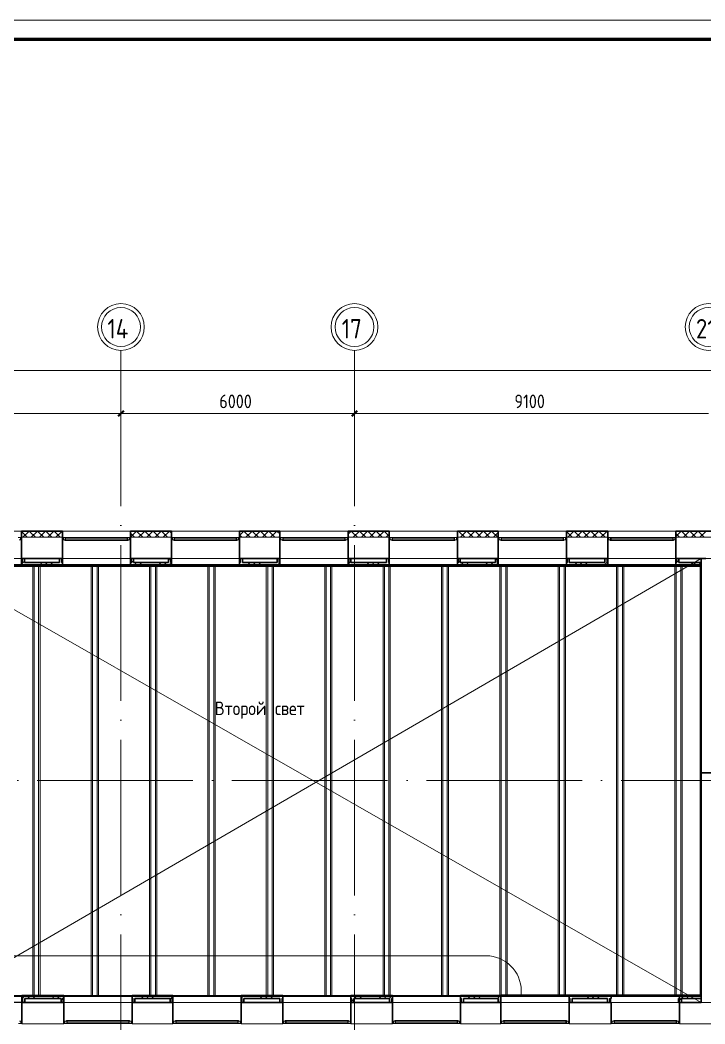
# Model space of a CAD drawing. Header units: millimetres. Extents: x -421858 to 614926, y -468665 to 141641.
# Drawn here: x 284353 to 301951, y 17287 to 43070 of the extents above; entities that cross this region are included whole.
import ezdxf

# ---------------------------------------------------------------- set-up
doc = ezdxf.new("R2010")
doc.units = ezdxf.units.MM
doc.linetypes.add('ADSK_Линия сетки', pattern=[25, 20, -2.5, 0, -2.5])
doc.linetypes.add('ADSK_Сверху', pattern=[450, 300, -150])
for name, color, linetype, lineweight in [('_ Окна', 7, 'Continuous', 9), ('Аннотация', 7, 'Continuous', 18), ('Линии', 252, 'Continuous', 9), ('Ограждение', 252, 'Continuous', 9), ('Окна', 252, 'Continuous', 9), ('Оси', 252, 'Continuous', 9), ('ОФ_рамка', 8, 'Continuous', 60), ('Перекрытие', 252, 'Continuous', 18), ('Размеры', 7, 'Continuous', 9), ('Стены внутренние', 7, 'Continuous', 18), ('Стены наружные', 7, 'Continuous', 18), ('Стены штриховка', 252, 'Continuous', 9)]:
    doc.layers.add(name, color=color, linetype=linetype, lineweight=lineweight)
doc.layers.add('Стены', color=252, linetype='Continuous')
doc.styles.add('GOST Common', font='', dxfattribs={"width": 0.9, "height": 500})
doc.styles.add('GOST Common_1', font='', dxfattribs={"height": 250})
doc.styles.get('GOST Common').set_extended_font_data('GOST type B')
doc.styles.get('GOST Common_1').set_extended_font_data('GOST type B')

# ---------------------------------------------------------------- blocks, each defined once
blk = doc.blocks.new('Перекрытия 1 - Перекрытия 1-1698725-3 этаж копия 1')
at = {"layer": 'Перекрытие', "ltscale": 100}
for p, q in [((4199, 26760), (4199, 25410)), ((4234, 26760), (4234, 25410)), ((4349, 26760), (4349, 25410)), ((4384, 26760), (4384, 25410)), ((5699, 26580), (5699, 15540)), ((5734, 26580), (5734, 15540)), ((5849, 26580), (5849, 15540)), ((5884, 26580), (5884, 15540)), ((7199, 26580), (7199, 15540)), ((7234, 26580), (7234, 15540)), ((7349, 26580), (7349, 15540)), ((7384, 26580), (7384, 15540)), ((8699, 26580), (8699, 15540)), ((8734, 26580), (8734, 15540)), ((8849, 26580), (8849, 15540)), ((8884, 26580), (8884, 15540)), ((10199, 26580), (10199, 15540)), ((10234, 26580), (10234, 15540)), ((10349, 26580), (10349, 15540)), ((10384, 26580), (10384, 15540)), ((11699, 26580), (11699, 15540)), ((11734, 26580), (11734, 15540)), ((11849, 26580), (11849, 15540)), ((11884, 26580), (11884, 15540)), ((13199, 26580), (13199, 15540)), ((13234, 26580), (13234, 15540)), ((13349, 26580), (13349, 15540)), ((13384, 26580), (13384, 15540)), ((14699, 26580), (14699, 15540)), ((14734, 26580), (14734, 15540)), ((14849, 26580), (14849, 15540)), ((14884, 26580), (14884, 15540)), ((16199, 26580), (16199, 15540)), ((16234, 26580), (16234, 15540)), ((16349, 26580), (16349, 15540)), ((16384, 26580), (16384, 15540)), ((17699, 26580), (17699, 15540)), ((17734, 26580), (17734, 15540)), ((17849, 26580), (17849, 15540)), ((17884, 26580), (17884, 15540)), ((19199, 26580), (19199, 15540)), ((19234, 26580), (19234, 15540)), ((19349, 26580), (19349, 15540)), ((19384, 26580), (19384, 15540)), ((20699, 26580), (20699, 15540)), ((20734, 26580), (20734, 15540)), ((20849, 26580), (20849, 15540)), ((20884, 26580), (20884, 15540)), ((22199, 26580), (22199, 15540)), ((22234, 26580), (22234, 15540)), ((22349, 26580), (22349, 15540)), ((22384, 26580), (22384, 15540)), ((23699, 26580), (23699, 15540)), ((23734, 15540), (23734, 26580)), ((23849, 26580), (23849, 15540)), ((23884, 26580), (23884, 15540)), ((25199, 26635), (25199, 15485)), ((25234, 26635), (25234, 15485)), ((25349, 26635), (25349, 15485)), ((25384, 26635), (25384, 15485)), ((26699, 26635), (26699, 23185)), ((26734, 26635), (26734, 23185)), ((26849, 26635), (26849, 23185)), ((26884, 26635), (26884, 23185)), ((4199, 25290), (4199, 24290)), ((4234, 25290), (4234, 24290)), ((4349, 25290), (4349, 24290)), ((4384, 25290), (4384, 24290)), ((4199, 24170), (4199, 22940)), ((4234, 24170), (4234, 22940)), ((4349, 24170), (4349, 22940)), ((4384, 24170), (4384, 22940)), ((4199, 22805), (4199, 17800)), ((4234, 22805), (4234, 17800)), ((4349, 22805), (4349, 17800)), ((4384, 22805), (4384, 17800)), ((26849, 22940), (26849, 21875)), ((26884, 22940), (26884, 21875)), ((27122, 22940), (27122, 21875)), ((26849, 21875), (26849, 21755)), ((26849, 21755), (26849, 21640)), ((26884, 21875), (26884, 21755)), ((26884, 21755), (26884, 21640)), ((27122, 21875), (27122, 21755)), ((27122, 21755), (27122, 21640)), ((26699, 21395), (26699, 15485)), ((26734, 21395), (26734, 15485)), ((26849, 21395), (26849, 15485)), ((26884, 21395), (26884, 15485)), ((4199, 17665), (4199, 16853)), ((4234, 17665), (4234, 16853)), ((4349, 17665), (4349, 16853)), ((4384, 17665), (4384, 16853)), ((4199, 16733), (4199, 16383)), ((4234, 16733), (4234, 16383)), ((4349, 16733), (4349, 16383)), ((4384, 16733), (4384, 16383)), ((4199, 16263), (4199, 15360)), ((4234, 16263), (4234, 15360)), ((4349, 16263), (4349, 15360)), ((4384, 16263), (4384, 15360))]:
    blk.add_line(p, q, dxfattribs=at)
blk = doc.blocks.new('3 этаж')
at = {"layer": '_ Окна', "color": 251, "lineweight": 18, "true_color": 0x636466}
for p, q in [((284366, 29777), (284306, 29777)), ((284328, 29719), (284366, 29719)), ((284366, 29719), (284366, 29777)), ((285525, 29777), (285466, 29777)), ((285466, 29777), (285466, 29719)), ((285466, 29719), (285504, 29719)), ((285512, 29719), (285512, 29760)), ((285512, 29760), (285524, 29760)), ((285530, 29760), (285525, 29777)), ((287106, 29777), (287102, 29760)), ((287166, 29777), (287106, 29777)), ((287108, 29760), (287120, 29760)), ((287120, 29760), (287120, 29719)), ((287128, 29719), (287166, 29719)), ((287166, 29719), (287166, 29777)), ((288325, 29777), (288266, 29777)), ((288266, 29777), (288266, 29719)), ((288266, 29719), (288304, 29719)), ((288312, 29719), (288312, 29760)), ((288312, 29760), (288324, 29760)), ((288330, 29760), (288325, 29777)), ((289906, 29777), (289902, 29760)), ((289966, 29777), (289906, 29777)), ((289908, 29760), (289920, 29760)), ((289920, 29760), (289920, 29719)), ((289928, 29719), (289966, 29719)), ((289966, 29719), (289966, 29777)), ((291115, 29777), (291056, 29777)), ((291056, 29777), (291056, 29719)), ((291056, 29719), (291094, 29719)), ((291102, 29719), (291102, 29760)), ((291102, 29760), (291114, 29760)), ((291120, 29760), (291115, 29777)), ((292696, 29777), (292692, 29760)), ((292756, 29777), (292696, 29777)), ((292698, 29760), (292710, 29760)), ((292710, 29760), (292710, 29719)), ((292718, 29719), (292756, 29719)), ((292756, 29719), (292756, 29777)), ((293925, 29777), (293866, 29777)), ((293866, 29777), (293866, 29719)), ((293866, 29719), (293904, 29719)), ((293912, 29719), (293912, 29760)), ((293912, 29760), (293924, 29760)), ((293930, 29760), (293925, 29777)), ((295506, 29777), (295502, 29760)), ((295566, 29777), (295506, 29777)), ((295508, 29760), (295520, 29760)), ((295520, 29760), (295520, 29719)), ((295528, 29719), (295566, 29719)), ((295566, 29719), (295566, 29777)), ((296725, 29777), (296666, 29777)), ((296666, 29777), (296666, 29719)), ((296666, 29719), (296704, 29719)), ((296712, 29719), (296712, 29760)), ((296712, 29760), (296724, 29760)), ((296730, 29760), (296725, 29777)), ((298306, 29777), (298302, 29760)), ((298366, 29777), (298306, 29777)), ((298308, 29760), (298320, 29760)), ((298320, 29760), (298320, 29719)), ((298328, 29719), (298366, 29719)), ((298366, 29719), (298366, 29777)), ((299540, 29777), (299481, 29777)), ((299481, 29777), (299481, 29719)), ((299481, 29719), (299519, 29719)), ((299527, 29719), (299527, 29760)), ((299527, 29760), (299539, 29760)), ((299545, 29760), (299540, 29777)), ((301121, 29777), (301117, 29760)), ((301181, 29777), (301121, 29777)), ((301123, 29760), (301135, 29760)), ((301135, 29760), (301135, 29719)), ((301143, 29719), (301181, 29719)), ((301181, 29719), (301181, 29777)), ((284316, 17297), (284376, 17297)), ((284376, 17355), (284338, 17355)), ((284376, 17297), (284376, 17355)), ((285544, 17355), (285506, 17355)), ((285506, 17355), (285506, 17297)), ((285506, 17297), (285565, 17297)), ((285552, 17314), (285552, 17355)), ((285564, 17314), (285552, 17314)), ((285565, 17297), (285570, 17314)), ((287142, 17314), (287146, 17297)), ((287146, 17297), (287206, 17297)), ((287160, 17314), (287148, 17314)), ((287160, 17355), (287160, 17314)), ((287206, 17355), (287168, 17355)), ((287206, 17297), (287206, 17355)), ((288344, 17355), (288306, 17355)), ((288306, 17355), (288306, 17297)), ((288306, 17297), (288365, 17297)), ((288352, 17314), (288352, 17355)), ((288364, 17314), (288352, 17314)), ((288365, 17297), (288370, 17314)), ((289942, 17314), (289946, 17297)), ((289946, 17297), (290006, 17297)), ((289960, 17314), (289948, 17314)), ((289960, 17355), (289960, 17314)), ((290006, 17355), (289968, 17355)), ((290006, 17297), (290006, 17355)), ((291169, 17355), (291131, 17355)), ((291131, 17355), (291131, 17297)), ((291131, 17297), (291190, 17297)), ((291177, 17314), (291177, 17355)), ((291189, 17314), (291177, 17314)), ((291190, 17297), (291195, 17314)), ((292767, 17314), (292771, 17297)), ((292771, 17297), (292831, 17297)), ((292785, 17314), (292773, 17314)), ((292785, 17355), (292785, 17314)), ((292831, 17355), (292793, 17355)), ((292831, 17297), (292831, 17355)), ((293984, 17355), (293946, 17355)), ((293946, 17355), (293946, 17297)), ((293946, 17297), (294005, 17297)), ((293992, 17314), (293992, 17355)), ((294004, 17314), (293992, 17314)), ((294005, 17297), (294010, 17314)), ((295582, 17314), (295586, 17297)), ((295586, 17297), (295646, 17297)), ((295600, 17314), (295588, 17314)), ((295600, 17355), (295600, 17314)), ((295646, 17355), (295608, 17355)), ((295646, 17297), (295646, 17355)), ((296774, 17355), (296736, 17355)), ((296736, 17355), (296736, 17297)), ((296736, 17297), (296795, 17297)), ((296782, 17314), (296782, 17355)), ((296794, 17314), (296782, 17314)), ((296795, 17297), (296800, 17314)), ((298372, 17314), (298376, 17297)), ((298376, 17297), (298436, 17297)), ((298390, 17314), (298378, 17314)), ((298390, 17355), (298390, 17314)), ((298436, 17355), (298398, 17355)), ((298436, 17297), (298436, 17355)), ((299609, 17355), (299571, 17355)), ((299571, 17355), (299571, 17297)), ((299571, 17297), (299630, 17297)), ((299617, 17314), (299617, 17355)), ((299629, 17314), (299617, 17314)), ((299630, 17297), (299635, 17314)), ((301207, 17314), (301211, 17297)), ((301211, 17297), (301271, 17297)), ((301225, 17314), (301213, 17314)), ((301225, 17355), (301225, 17314)), ((301271, 17355), (301233, 17355)), ((301271, 17297), (301271, 17355))]:
    blk.add_line(p, q, dxfattribs=at)
at = {"layer": '_ Окна', "color": 251, "true_color": 0x636466}
for p, q in [((284391, 29777), (284366, 29777)), ((284366, 29777), (284366, 29719)), ((284366, 29719), (284391, 29719)), ((285466, 29777), (285441, 29777)), ((285441, 29719), (285466, 29719)), ((285466, 29719), (285466, 29777)), ((287191, 29777), (287166, 29777)), ((287166, 29777), (287166, 29719)), ((287166, 29719), (287191, 29719)), ((288266, 29777), (288241, 29777)), ((288241, 29719), (288266, 29719)), ((288266, 29719), (288266, 29777)), ((289991, 29777), (289966, 29777)), ((289966, 29777), (289966, 29719)), ((289966, 29719), (289991, 29719)), ((291056, 29777), (291031, 29777)), ((291031, 29719), (291056, 29719)), ((291056, 29719), (291056, 29777)), ((292781, 29777), (292756, 29777)), ((292756, 29777), (292756, 29719)), ((292756, 29719), (292781, 29719)), ((293866, 29777), (293841, 29777)), ((293841, 29719), (293866, 29719)), ((293866, 29719), (293866, 29777)), ((295591, 29777), (295566, 29777)), ((295566, 29777), (295566, 29719)), ((295566, 29719), (295591, 29719)), ((296666, 29777), (296641, 29777)), ((296641, 29719), (296666, 29719)), ((296666, 29719), (296666, 29777)), ((298391, 29777), (298366, 29777)), ((298366, 29777), (298366, 29719)), ((298366, 29719), (298391, 29719)), ((299481, 29777), (299456, 29777)), ((299456, 29719), (299481, 29719)), ((299481, 29719), (299481, 29777)), ((301206, 29777), (301181, 29777)), ((301181, 29777), (301181, 29719)), ((301181, 29719), (301206, 29719)), ((284401, 17355), (284376, 17355)), ((284376, 17355), (284376, 17297)), ((284376, 17297), (284401, 17297)), ((285506, 17355), (285481, 17355)), ((285481, 17297), (285506, 17297)), ((285506, 17297), (285506, 17355)), ((287231, 17355), (287206, 17355)), ((287206, 17355), (287206, 17297)), ((287206, 17297), (287231, 17297)), ((288306, 17355), (288281, 17355)), ((288281, 17297), (288306, 17297)), ((288306, 17297), (288306, 17355)), ((290031, 17355), (290006, 17355)), ((290006, 17355), (290006, 17297)), ((290006, 17297), (290031, 17297)), ((291131, 17355), (291106, 17355)), ((291106, 17297), (291131, 17297)), ((291131, 17297), (291131, 17355)), ((292856, 17355), (292831, 17355)), ((292831, 17355), (292831, 17297)), ((292831, 17297), (292856, 17297)), ((293946, 17355), (293921, 17355)), ((293921, 17297), (293946, 17297)), ((293946, 17297), (293946, 17355)), ((295671, 17355), (295646, 17355)), ((295646, 17355), (295646, 17297)), ((295646, 17297), (295671, 17297)), ((296736, 17355), (296711, 17355)), ((296711, 17297), (296736, 17297)), ((296736, 17297), (296736, 17355)), ((298461, 17355), (298436, 17355)), ((298436, 17355), (298436, 17297)), ((298436, 17297), (298461, 17297)), ((299571, 17355), (299546, 17355)), ((299546, 17297), (299571, 17297)), ((299571, 17297), (299571, 17355)), ((301296, 17355), (301271, 17355)), ((301271, 17355), (301271, 17297)), ((301271, 17297), (301296, 17297))]:
    blk.add_line(p, q, dxfattribs=at)
at = {"layer": 'Линии', "color": 251, "linetype": 'ADSK_Сверху', "ltscale": 200, "true_color": 0x636466}
for p, q in [((282206, 17837), (301851, 29237)), ((282206, 29062), (301851, 17837))]:
    blk.add_line(p, q, dxfattribs=at)
at = {"layer": 'Ограждение', "color": 251, "true_color": 0x636466}
for p, q in [((301836, 29037), (282221, 29037)), ((284391, 29037), (282641, 29037)), ((284391, 29057), (284391, 29037)), ((285441, 29037), (285441, 29057)), ((287191, 29037), (285441, 29037)), ((287191, 29057), (287191, 29037)), ((288241, 29037), (288241, 29057)), ((289991, 29037), (288241, 29037)), ((289991, 29057), (289991, 29037)), ((291031, 29037), (291031, 29057)), ((292781, 29037), (291031, 29037)), ((292781, 29057), (292781, 29037)), ((293841, 29037), (293841, 29057)), ((295591, 29037), (293841, 29037)), ((295591, 29057), (295591, 29037)), ((296641, 29037), (296641, 29057)), ((298391, 29037), (296641, 29037)), ((298391, 29057), (298391, 29037)), ((299456, 29037), (299456, 29057)), ((301206, 29037), (299456, 29037)), ((301206, 29057), (301206, 29037)), ((301826, 29037), (301826, 28957)), ((301836, 28957), (301826, 28957)), ((301826, 27827), (301836, 27827)), ((301826, 27827), (301826, 19267)), ((301836, 19267), (301826, 19267)), ((296711, 18017), (296711, 18037)), ((296711, 18037), (301836, 18037)), ((296711, 18017), (296711, 18037)), ((296711, 18037), (298461, 18037)), ((298461, 18037), (298461, 18017)), ((299521, 18017), (299521, 18037)), ((299521, 18037), (301271, 18037)), ((301271, 18037), (301271, 18017))]:
    blk.add_line(p, q, dxfattribs=at)
at = {"layer": 'Окна', "color": 251, "true_color": 0x636466}
for p, q in [((285504, 29719), (287128, 29719)), ((285504, 29702), (285504, 29719)), ((287128, 29702), (285504, 29702)), ((285524, 29760), (287108, 29760)), ((285524, 29719), (285524, 29760)), ((287106, 29777), (285525, 29777)), ((287108, 29760), (287108, 29719)), ((287128, 29719), (287128, 29702)), ((288304, 29719), (289928, 29719)), ((288304, 29702), (288304, 29719)), ((289928, 29702), (288304, 29702)), ((288324, 29760), (289908, 29760)), ((288324, 29719), (288324, 29760)), ((289906, 29777), (288325, 29777)), ((289908, 29760), (289908, 29719)), ((289928, 29719), (289928, 29702)), ((291094, 29719), (292718, 29719)), ((291094, 29702), (291094, 29719)), ((292718, 29702), (291094, 29702)), ((291114, 29760), (292698, 29760)), ((291114, 29719), (291114, 29760)), ((292696, 29777), (291115, 29777)), ((292698, 29760), (292698, 29719)), ((292718, 29719), (292718, 29702)), ((293904, 29719), (295528, 29719)), ((293904, 29702), (293904, 29719)), ((295528, 29702), (293904, 29702)), ((293924, 29760), (295508, 29760)), ((293924, 29719), (293924, 29760)), ((295506, 29777), (293925, 29777)), ((295508, 29760), (295508, 29719)), ((295528, 29719), (295528, 29702)), ((296704, 29719), (298328, 29719)), ((296704, 29702), (296704, 29719)), ((298328, 29702), (296704, 29702)), ((296724, 29760), (298308, 29760)), ((296724, 29719), (296724, 29760)), ((298306, 29777), (296725, 29777)), ((298308, 29760), (298308, 29719)), ((298328, 29719), (298328, 29702)), ((299519, 29719), (301143, 29719)), ((299519, 29702), (299519, 29719)), ((301143, 29702), (299519, 29702)), ((299539, 29760), (301123, 29760)), ((299539, 29719), (299539, 29760)), ((301121, 29777), (299540, 29777)), ((301123, 29760), (301123, 29719)), ((301143, 29719), (301143, 29702)), ((285544, 17372), (287168, 17372)), ((285544, 17355), (285544, 17372)), ((287168, 17355), (285544, 17355)), ((285564, 17314), (285564, 17355)), ((287148, 17314), (285564, 17314)), ((285565, 17297), (287146, 17297)), ((287148, 17355), (287148, 17314)), ((287168, 17372), (287168, 17355)), ((288344, 17372), (289968, 17372)), ((288344, 17355), (288344, 17372)), ((289968, 17355), (288344, 17355)), ((288364, 17314), (288364, 17355)), ((289948, 17314), (288364, 17314)), ((288365, 17297), (289946, 17297)), ((289948, 17355), (289948, 17314)), ((289968, 17372), (289968, 17355)), ((291169, 17372), (292793, 17372)), ((291169, 17355), (291169, 17372)), ((292793, 17355), (291169, 17355)), ((291189, 17314), (291189, 17355)), ((292773, 17314), (291189, 17314)), ((291190, 17297), (292771, 17297)), ((292773, 17355), (292773, 17314)), ((292793, 17372), (292793, 17355)), ((293984, 17372), (295608, 17372)), ((293984, 17355), (293984, 17372)), ((295608, 17355), (293984, 17355)), ((294004, 17314), (294004, 17355)), ((295588, 17314), (294004, 17314)), ((294005, 17297), (295586, 17297)), ((295588, 17355), (295588, 17314)), ((295608, 17372), (295608, 17355)), ((296774, 17372), (298398, 17372)), ((296774, 17355), (296774, 17372)), ((298398, 17355), (296774, 17355)), ((296794, 17314), (296794, 17355)), ((298378, 17314), (296794, 17314)), ((296795, 17297), (298376, 17297)), ((298378, 17355), (298378, 17314)), ((298398, 17372), (298398, 17355)), ((299609, 17372), (301233, 17372)), ((299609, 17355), (299609, 17372)), ((301233, 17355), (299609, 17355)), ((299629, 17314), (299629, 17355)), ((301213, 17314), (299629, 17314)), ((299630, 17297), (301211, 17297)), ((301213, 17355), (301213, 17314)), ((301233, 17372), (301233, 17355))]:
    blk.add_line(p, q, dxfattribs=at)
at = {"layer": 'Оси', "color": 251, "linetype": 'ADSK_Линия сетки', "ltscale": 200, "true_color": 0x636466}
for p, q in [((286946, 34587), (286946, -30120)), ((292946, 34587), (292946, -31390)), ((308796, 29237), (237074, 29237)), ((308796, 23537), (237074, 23537)), ((308796, 17837), (237074, 17837))]:
    blk.add_line(p, q, dxfattribs=at)
at = {"layer": 'Оси', "color": 251, "lineweight": 20, "true_color": 0x636466}
for centre, radius, start, end in [((286946, 35187), 600, 0, 180), ((286946, 35187), 500, 0, 180), ((292946, 35187), 600, 0, 180), ((292946, 35187), 500, 0, 180), ((302046, 35187), 600, 0, 180), ((302046, 35187), 500, 0, 180), ((286946, 35187), 600, 180, 0), ((286946, 35187), 500, 180, 0), ((292946, 35187), 600, 180, 0), ((292946, 35187), 500, 180, 0), ((302046, 35187), 600, 180, 0), ((302046, 35187), 500, 180, 0)]:
    blk.add_arc(centre, radius, start, end, dxfattribs=at)
at = {"layer": 'Перекрытие', "color": 251, "true_color": 0x636466}
for p, q in [((296331, 19037), (282221, 19037)), ((297231, 18037), (297231, 18137))]:
    blk.add_line(p, q, dxfattribs=at)
blk.add_arc((296331, 18137), 900, 0, 90, dxfattribs=at)
at = {"layer": 'Размеры', "color": 251, "lineweight": 20, "true_color": 0x636466}
for p, q in [((250996, 34068), (304896, 34068)), ((286946, 32964), (286946, 33114)), ((286946, 32964), (286946, 33114)), ((292946, 32964), (292946, 33114)), ((292946, 32964), (292946, 33114)), ((280996, 32964), (286946, 32964)), ((286946, 32964), (286946, 32914)), ((286946, 32964), (292946, 32964)), ((286946, 32964), (286946, 32914)), ((292946, 32964), (292946, 32914)), ((292946, 32964), (302046, 32964)), ((292946, 32964), (292946, 32914))]:
    blk.add_line(p, q, dxfattribs=at)
at = {"layer": 'Размеры', "color": 251, "lineweight": 40, "true_color": 0x636466}
for p, q in [((286946, 32964), (287016, 33034)), ((286946, 32964), (287016, 33034)), ((292946, 32964), (293016, 33034)), ((292946, 32964), (293016, 33034)), ((286946, 32964), (286875, 32893)), ((286946, 32964), (286875, 32893)), ((292946, 32964), (292875, 32893)), ((292946, 32964), (292875, 32893))]:
    blk.add_line(p, q, dxfattribs=at)
at = {"layer": 'Стены', "color": 251, "true_color": 0x636466}
blk.add_line((284401, 17837), (282651, 17837), dxfattribs=at)
at = {"layer": 'Стены внутренние', "color": 251, "true_color": 0x636466}
for p, q in [((282641, 29939), (284391, 29939)), ((285441, 29939), (287191, 29939)), ((288241, 29939), (289991, 29939)), ((291031, 29939), (292781, 29939)), ((293841, 29939), (295591, 29939)), ((296641, 29939), (298391, 29939)), ((299456, 29939), (301206, 29939)), ((285441, 29787), (284391, 29787)), ((288241, 29787), (287191, 29787)), ((291031, 29787), (289991, 29787)), ((293841, 29787), (292781, 29787)), ((296641, 29787), (295591, 29787)), ((299456, 29787), (298391, 29787)), ((302276, 29787), (301206, 29787)), ((284391, 29237), (282641, 29237)), ((287191, 29237), (285441, 29237)), ((289991, 29237), (288241, 29237)), ((292781, 29237), (291031, 29237)), ((295591, 29237), (293841, 29237)), ((298391, 29237), (296641, 29237)), ((301206, 29237), (299456, 29237)), ((285481, 17837), (287231, 17837)), ((288281, 17837), (290031, 17837)), ((291106, 17837), (292856, 17837)), ((293921, 17837), (295671, 17837)), ((296711, 17837), (298461, 17837)), ((299546, 17837), (301271, 17837)), ((284401, 17287), (285481, 17287)), ((287231, 17287), (288281, 17287)), ((290031, 17287), (291106, 17287)), ((292856, 17287), (293921, 17287)), ((295671, 17287), (296711, 17287)), ((298461, 17287), (299546, 17287)), ((301296, 17287), (302296, 17287))]:
    blk.add_line(p, q, dxfattribs=at)
at = {"layer": 'Стены внутренние', "color": 251, "lineweight": 30, "true_color": 0x636466}
for p, q in [((284391, 29237), (284391, 29939)), ((284391, 29939), (285441, 29939)), ((285441, 29237), (285441, 29939)), ((287191, 29237), (287191, 29939)), ((287191, 29939), (288241, 29939)), ((288241, 29237), (288241, 29939)), ((289991, 29237), (289991, 29939)), ((289991, 29939), (291031, 29939)), ((291031, 29237), (291031, 29939)), ((292781, 29237), (292781, 29939)), ((292781, 29939), (293841, 29939)), ((293841, 29237), (293841, 29939)), ((295591, 29237), (295591, 29939)), ((295591, 29939), (296641, 29939)), ((296641, 29237), (296641, 29939)), ((298391, 29237), (298391, 29939)), ((298391, 29939), (299456, 29939)), ((299456, 29237), (299456, 29939)), ((301206, 29237), (301206, 29939)), ((301206, 29939), (302276, 29939)), ((284466, 29237), (285366, 29237)), ((287266, 29237), (288166, 29237)), ((290066, 29237), (290956, 29237)), ((292856, 29237), (293766, 29237)), ((295666, 29237), (296566, 29237)), ((298466, 29237), (299381, 29237)), ((301971, 29237), (301281, 29237)), ((301851, 29137), (301851, 29237)), ((301851, 29062), (301851, 29062)), ((302121, 23732), (301851, 23732)), ((284401, 17837), (284401, 17287)), ((284476, 17837), (285406, 17837)), ((285481, 17837), (285481, 17287)), ((287231, 17837), (287231, 17287)), ((287306, 17837), (288206, 17837)), ((288281, 17837), (288281, 17287)), ((290031, 17837), (290031, 17287)), ((290106, 17837), (291031, 17837)), ((291106, 17837), (291106, 17287)), ((292856, 17837), (292856, 17287)), ((292931, 17837), (293846, 17837)), ((293921, 17837), (293921, 17287)), ((295671, 17837), (295671, 17287)), ((295746, 17837), (296636, 17837)), ((296711, 17837), (296711, 17287)), ((298461, 17837), (298461, 17287)), ((298536, 17837), (299446, 17837)), ((299521, 17837), (299546, 17837)), ((299546, 17837), (299546, 17287)), ((301296, 17837), (301296, 17287)), ((301346, 17837), (301851, 17837)), ((301851, 17837), (301851, 17937))]:
    blk.add_line(p, q, dxfattribs=at)
at = {"layer": 'Стены внутренние', "color": 251, "linetype": 'Continuous', "lineweight": 9, "true_color": 0x636466}
for p, q in [((284537, 29787), (284393, 29931)), ((284427, 29787), (284577, 29937)), ((284595, 29939), (284594, 29937)), ((284749, 29787), (284599, 29937)), ((284639, 29787), (284789, 29937)), ((284961, 29787), (284811, 29937)), ((284852, 29787), (285002, 29937)), ((285173, 29787), (285023, 29937)), ((285064, 29787), (285214, 29937)), ((285385, 29787), (285235, 29937)), ((285273, 29937), (285272, 29939)), ((285276, 29787), (285426, 29937)), ((287191, 29792), (287335, 29937)), ((287507, 29787), (287357, 29937)), ((287397, 29787), (287547, 29937)), ((287410, 29939), (287409, 29937)), ((287719, 29787), (287569, 29937)), ((287609, 29787), (287759, 29937)), ((287645, 29939), (287644, 29937)), ((287931, 29787), (287781, 29937)), ((287821, 29787), (287971, 29937)), ((288143, 29787), (287993, 29937)), ((288034, 29787), (288184, 29937)), ((288088, 29937), (288087, 29939)), ((288239, 29903), (288205, 29937)), ((289991, 29835), (290093, 29937)), ((290264, 29787), (290114, 29937)), ((290155, 29787), (290305, 29937)), ((290477, 29787), (290327, 29937)), ((290367, 29787), (290517, 29937)), ((290461, 29939), (290460, 29937)), ((290689, 29787), (290539, 29937)), ((290552, 29937), (290551, 29939)), ((290579, 29787), (290729, 29937)), ((290901, 29787), (290751, 29937)), ((290791, 29787), (290941, 29937)), ((291029, 29871), (290963, 29937)), ((292783, 29869), (292850, 29937)), ((293022, 29787), (292872, 29937)), ((292913, 29787), (293063, 29937)), ((292924, 29939), (292923, 29937)), ((293234, 29787), (293084, 29937)), ((293125, 29787), (293275, 29937)), ((293446, 29787), (293296, 29937)), ((293337, 29787), (293487, 29937)), ((293368, 29937), (293367, 29939)), ((293659, 29787), (293509, 29937)), ((293549, 29787), (293699, 29937)), ((293841, 29816), (293721, 29937)), ((295593, 29921), (295608, 29937)), ((295780, 29787), (295630, 29937)), ((295670, 29787), (295820, 29937)), ((295740, 29939), (295739, 29937)), ((295831, 29937), (295830, 29939)), ((295992, 29787), (295842, 29937)), ((295882, 29787), (296032, 29937)), ((296204, 29787), (296054, 29937)), ((296095, 29787), (296245, 29937)), ((296416, 29787), (296266, 29937)), ((296307, 29787), (296457, 29937)), ((296628, 29787), (296478, 29937)), ((298538, 29787), (298393, 29931)), ((298428, 29787), (298578, 29937)), ((298750, 29787), (298600, 29937)), ((298640, 29787), (298790, 29937)), ((298647, 29937), (298646, 29939)), ((298962, 29787), (298812, 29937)), ((298852, 29787), (299002, 29937)), ((299174, 29787), (299024, 29937)), ((299064, 29787), (299214, 29937)), ((299386, 29787), (299236, 29937)), ((299277, 29787), (299427, 29937)), ((299454, 29931), (299448, 29937)), ((301206, 29807), (301336, 29937)), ((301254, 29939), (301253, 29937)), ((301507, 29787), (301357, 29937)), ((301398, 29787), (301548, 29937)), ((301720, 29787), (301570, 29937)), ((301610, 29787), (301760, 29937)), ((301932, 29787), (301782, 29937)), ((301822, 29787), (301972, 29937)), ((284391, 29908), (284393, 29908)), ((287295, 29787), (287193, 29888)), ((290052, 29787), (289991, 29848)), ((291003, 29787), (291031, 29814)), ((292783, 29896), (292781, 29893)), ((292810, 29787), (292781, 29816)), ((293761, 29787), (293839, 29864)), ((295591, 29908), (295593, 29908)), ((296519, 29787), (296639, 29906)), ((301295, 29787), (301208, 29874))]:
    blk.add_line(p, q, dxfattribs=at)
at = {"layer": 'Стены наружные', "color": 251, "true_color": 0x636466}
for p, q in [((282136, 29944), (284898, 29944)), ((284898, 29939), (284898, 29944)), ((284916, 29944), (285441, 29944)), ((284916, 29939), (284916, 29944)), ((285441, 29939), (285441, 29944)), ((287746, 29939), (287746, 29944)), ((287746, 29944), (290506, 29944)), ((288241, 29944), (288241, 29939)), ((290506, 29939), (290506, 29944)), ((290511, 29944), (291031, 29944)), ((290511, 29939), (290511, 29944)), ((291031, 29939), (291031, 29944)), ((292781, 29944), (292781, 29939)), ((292781, 29944), (293841, 29944)), ((293311, 29939), (293311, 29944)), ((293841, 29939), (293841, 29944)), ((296116, 29944), (296701, 29944)), ((296146, 29939), (296146, 29944)), ((296701, 29944), (296701, 29939)), ((298391, 29944), (302301, 29944)), ((298391, 29939), (298391, 29944)), ((298926, 29944), (298926, 29939)), ((301751, 29939), (301751, 29944)), ((284391, 29087), (282641, 29087)), ((284391, 29057), (282641, 29057)), ((287191, 29087), (285441, 29087)), ((287191, 29057), (285441, 29057)), ((289991, 29087), (288241, 29087)), ((289991, 29057), (288241, 29057)), ((292781, 29087), (291031, 29087)), ((292781, 29057), (291031, 29057)), ((295591, 29087), (293841, 29087)), ((295591, 29057), (293841, 29057)), ((298391, 29087), (296641, 29087)), ((298391, 29057), (296641, 29057)), ((301206, 29087), (299456, 29087)), ((301206, 29057), (299456, 29057)), ((282651, 18017), (284401, 18017)), ((282651, 17987), (284401, 17987)), ((285481, 18017), (287231, 18017)), ((285481, 17987), (287231, 17987)), ((288281, 18017), (290031, 18017)), ((288281, 17987), (290031, 17987)), ((291106, 18017), (292856, 18017)), ((291106, 17987), (292856, 17987)), ((293921, 18017), (295671, 18017)), ((293921, 17987), (295671, 17987)), ((296711, 18017), (298461, 18017)), ((296711, 17987), (298461, 17987)), ((299546, 18017), (301296, 18017)), ((299546, 17987), (301296, 17987))]:
    blk.add_line(p, q, dxfattribs=at)
at = {"layer": 'Стены наружные', "color": 251, "lineweight": 30, "true_color": 0x636466}
for p, q in [((296116, 29944), (295591, 29944)), ((295591, 29944), (295591, 29939)), ((296116, 29944), (296116, 29939)), ((284391, 29062), (284391, 29237)), ((284466, 29237), (284391, 29237)), ((284466, 29237), (284466, 29137)), ((284466, 29137), (285366, 29137)), ((285366, 29137), (285366, 29237)), ((285441, 29237), (285366, 29237)), ((285441, 29237), (285441, 29062)), ((287191, 29062), (287191, 29237)), ((287266, 29237), (287191, 29237)), ((287266, 29237), (287266, 29137)), ((287266, 29137), (288166, 29137)), ((288166, 29137), (288166, 29237)), ((288241, 29237), (288166, 29237)), ((288241, 29237), (288241, 29062)), ((289991, 29062), (289991, 29237)), ((290066, 29237), (289991, 29237)), ((290066, 29237), (290066, 29137)), ((290066, 29137), (290956, 29137)), ((290956, 29137), (290956, 29237)), ((291031, 29237), (290956, 29237)), ((291031, 29237), (291031, 29062)), ((292781, 29062), (292781, 29237)), ((292856, 29237), (292781, 29237)), ((292856, 29237), (292856, 29137)), ((292856, 29137), (293766, 29137)), ((293766, 29137), (293766, 29237)), ((293841, 29237), (293766, 29237)), ((293841, 29237), (293841, 29062)), ((295591, 29062), (295591, 29237)), ((295666, 29237), (295591, 29237)), ((295666, 29237), (295666, 29137)), ((295666, 29137), (296566, 29137)), ((296566, 29137), (296566, 29237)), ((296641, 29237), (296566, 29237)), ((296641, 29237), (296641, 29062)), ((298391, 29062), (298391, 29237)), ((298466, 29237), (298391, 29237)), ((298466, 29237), (298466, 29137)), ((298466, 29137), (299381, 29137)), ((299381, 29137), (299381, 29237)), ((299456, 29237), (299381, 29237)), ((299456, 29237), (299456, 29062)), ((301206, 29062), (301206, 29237)), ((301281, 29237), (301206, 29237)), ((301281, 29237), (301281, 29137)), ((301281, 29137), (301851, 29137)), ((301851, 29062), (301851, 29137)), ((284391, 29057), (284391, 29062)), ((284391, 29057), (285441, 29057)), ((285441, 29057), (285441, 29062)), ((287191, 29057), (287191, 29062)), ((287191, 29057), (288241, 29057)), ((288241, 29057), (288241, 29062)), ((289991, 29057), (289991, 29062)), ((289991, 29057), (291031, 29057)), ((291031, 29057), (291031, 29062)), ((292781, 29057), (292781, 29062)), ((292781, 29057), (293841, 29057)), ((293841, 29057), (293841, 29062)), ((295591, 29057), (295591, 29062)), ((295591, 29057), (296641, 29057)), ((296641, 29057), (296641, 29062)), ((298391, 29057), (298391, 29062)), ((298391, 29057), (299456, 29057)), ((299456, 29057), (299456, 29062)), ((301206, 29057), (301206, 29062)), ((301836, 29057), (301206, 29057)), ((301836, 29062), (301851, 29062)), ((301851, 29062), (301836, 29062)), ((301836, 29057), (301836, 18017)), ((301851, 17937), (301851, 29062)), ((284401, 18017), (285481, 18017)), ((284401, 17937), (284401, 18017)), ((284401, 17837), (284401, 17937)), ((284401, 17837), (284476, 17837)), ((284476, 17937), (285406, 17937)), ((284476, 17937), (284476, 17837)), ((285406, 17837), (285406, 17937)), ((285406, 17837), (285481, 17837)), ((285481, 18017), (285481, 17837)), ((287231, 18017), (288281, 18017)), ((287231, 17837), (287231, 18017)), ((287231, 17837), (287306, 17837)), ((287306, 17937), (288206, 17937)), ((287306, 17937), (287306, 17837)), ((288206, 17837), (288206, 17937)), ((288206, 17837), (288281, 17837)), ((288281, 18017), (288281, 17837)), ((290031, 18017), (291106, 18017)), ((290031, 17837), (290031, 18017)), ((290031, 17837), (290106, 17837)), ((290106, 17937), (291031, 17937)), ((290106, 17937), (290106, 17837)), ((291031, 17837), (291031, 17937)), ((291031, 17837), (291106, 17837)), ((291106, 18017), (291106, 17837)), ((293921, 18017), (292856, 18017)), ((292856, 17837), (292856, 18017)), ((292856, 17837), (292931, 17837)), ((293846, 17937), (292931, 17937)), ((292931, 17937), (292931, 17837)), ((293846, 17837), (293846, 17937)), ((293846, 17837), (293921, 17837)), ((293921, 18017), (293921, 17837)), ((295671, 18017), (296711, 18017)), ((295671, 17837), (295671, 18017)), ((295671, 17837), (295746, 17837)), ((295746, 17937), (296636, 17937)), ((295746, 17937), (295746, 17837)), ((296636, 17837), (296636, 17937)), ((296636, 17837), (296711, 17837)), ((296711, 18017), (296711, 17837)), ((298461, 18017), (299546, 18017)), ((298461, 17837), (298461, 18017)), ((298461, 17837), (298536, 17837)), ((298536, 17937), (299446, 17937)), ((298536, 17937), (298536, 17837)), ((299446, 17837), (299446, 17937)), ((299446, 17837), (299521, 17837)), ((299521, 17937), (299546, 17937)), ((299521, 17937), (299521, 17837)), ((299546, 17937), (299546, 18017)), ((301271, 17837), (301271, 17937)), ((301271, 17937), (301296, 17937)), ((301271, 17837), (301346, 17837)), ((301836, 18017), (301296, 18017)), ((301296, 17937), (301296, 18017)), ((301346, 17937), (301851, 17937)), ((301346, 17937), (301346, 17837))]:
    blk.add_line(p, q, dxfattribs=at)
at = {"layer": 'Стены наружные', "color": 251, "linetype": 'Continuous', "lineweight": 9, "true_color": 0x636466}
for p, q in [((295743, 29944), (295740, 29939)), ((295830, 29939), (295827, 29944)), ((284391, 29097), (284431, 29137)), ((284414, 29137), (284416, 29139)), ((284431, 29137), (284466, 29172)), ((284874, 29087), (284924, 29137)), ((285009, 29087), (285059, 29137)), ((285144, 29087), (285194, 29137)), ((287191, 29156), (287203, 29168)), ((287191, 29113), (287214, 29137)), ((287203, 29168), (287216, 29181)), ((287216, 29138), (287266, 29188)), ((287299, 29087), (287349, 29137)), ((287434, 29087), (287484, 29137)), ((287927, 29087), (287977, 29137)), ((288062, 29087), (288112, 29137)), ((288166, 29190), (288212, 29237)), ((288232, 29137), (288241, 29145)), ((289991, 29198), (290003, 29211)), ((290003, 29211), (290016, 29223)), ((290217, 29087), (290267, 29137)), ((290352, 29087), (290402, 29137)), ((290487, 29087), (290537, 29137)), ((290981, 29087), (291031, 29137)), ((291006, 29152), (291018, 29165)), ((291018, 29165), (291031, 29177)), ((292781, 29230), (292787, 29237)), ((292781, 29090), (292827, 29137)), ((292827, 29137), (292856, 29165)), ((293271, 29087), (293321, 29137)), ((293406, 29087), (293456, 29137)), ((293540, 29087), (293590, 29137)), ((293816, 29205), (293828, 29217)), ((293828, 29217), (293841, 29230)), ((295591, 29117), (295611, 29137)), ((295616, 29142), (295666, 29192)), ((295695, 29087), (295745, 29137)), ((295830, 29087), (295880, 29137)), ((296324, 29087), (296374, 29137)), ((296459, 29087), (296509, 29137)), ((296566, 29194), (296609, 29237)), ((298414, 29137), (298416, 29138)), ((298614, 29087), (298664, 29137)), ((298749, 29087), (298799, 29137)), ((298884, 29087), (298934, 29137)), ((299377, 29087), (299427, 29137)), ((299427, 29137), (299431, 29140)), ((301206, 29170), (301218, 29183)), ((301206, 29119), (301224, 29137)), ((301218, 29183), (301231, 29195)), ((301231, 29144), (301281, 29194)), ((301667, 29087), (301717, 29137)), ((284546, 29057), (284551, 29062)), ((284551, 29062), (284563, 29074)), ((284563, 29074), (284576, 29087)), ((284763, 29062), (284776, 29074)), ((284776, 29074), (284788, 29087)), ((284970, 29057), (284975, 29062)), ((284975, 29062), (284988, 29074)), ((284988, 29074), (285000, 29087)), ((285187, 29062), (285200, 29074)), ((285200, 29074), (285212, 29087)), ((285394, 29057), (285399, 29062)), ((285399, 29062), (285412, 29074)), ((285412, 29074), (285424, 29087)), ((287309, 29062), (287321, 29074)), ((287321, 29074), (287334, 29087)), ((287516, 29057), (287521, 29062)), ((287521, 29062), (287533, 29074)), ((287533, 29074), (287546, 29087)), ((287733, 29062), (287745, 29074)), ((287745, 29074), (287758, 29087)), ((287940, 29057), (287945, 29062)), ((287945, 29062), (287957, 29074)), ((287957, 29074), (287970, 29087)), ((288157, 29062), (288170, 29074)), ((288170, 29074), (288182, 29087)), ((288197, 29087), (288241, 29130)), ((290061, 29057), (290066, 29062)), ((290066, 29062), (290079, 29074)), ((290079, 29074), (290091, 29087)), ((290278, 29062), (290291, 29074)), ((290291, 29074), (290303, 29087)), ((290486, 29057), (290491, 29062)), ((290491, 29062), (290503, 29074)), ((290503, 29074), (290516, 29087)), ((290703, 29062), (290715, 29074)), ((290715, 29074), (290728, 29087)), ((290910, 29057), (290915, 29062)), ((290915, 29062), (290927, 29074)), ((290927, 29074), (290940, 29087)), ((292824, 29062), (292837, 29074)), ((292837, 29074), (292849, 29087)), ((293031, 29057), (293036, 29062)), ((293036, 29062), (293049, 29074)), ((293049, 29074), (293061, 29087)), ((293248, 29062), (293261, 29074)), ((293261, 29074), (293273, 29087)), ((293455, 29057), (293460, 29062)), ((293460, 29062), (293473, 29074)), ((293473, 29074), (293485, 29087)), ((293673, 29062), (293685, 29074)), ((293685, 29074), (293698, 29087)), ((295591, 29071), (295594, 29074)), ((295594, 29074), (295607, 29087)), ((295794, 29062), (295806, 29074)), ((295806, 29074), (295819, 29087)), ((296001, 29057), (296006, 29062)), ((296006, 29062), (296019, 29074)), ((296019, 29074), (296031, 29087)), ((296218, 29062), (296231, 29074)), ((296231, 29074), (296243, 29087)), ((296425, 29057), (296430, 29062)), ((296430, 29062), (296443, 29074)), ((296443, 29074), (296455, 29087)), ((296594, 29087), (296641, 29134)), ((298547, 29057), (298552, 29062)), ((298552, 29062), (298564, 29074)), ((298564, 29074), (298577, 29087)), ((298764, 29062), (298776, 29074)), ((298776, 29074), (298789, 29087)), ((298971, 29057), (298976, 29062)), ((298976, 29062), (298988, 29074)), ((298988, 29074), (299001, 29087)), ((299188, 29062), (299200, 29074)), ((299200, 29074), (299213, 29087)), ((299395, 29057), (299400, 29062)), ((299400, 29062), (299413, 29074)), ((299413, 29074), (299425, 29087)), ((301309, 29062), (301322, 29074)), ((301322, 29074), (301334, 29087)), ((301516, 29057), (301521, 29062)), ((301521, 29062), (301534, 29074)), ((301534, 29074), (301546, 29087)), ((301734, 29062), (301746, 29074)), ((301746, 29074), (301759, 29087)), ((301802, 29087), (301851, 29135)), ((284401, 17881), (284413, 17893)), ((284411, 17937), (284461, 17987)), ((284413, 17893), (284426, 17906)), ((284445, 17837), (284476, 17867)), ((284507, 17987), (284519, 17999)), ((284519, 17999), (284532, 18012)), ((284532, 18012), (284537, 18017)), ((284545, 17937), (284595, 17987)), ((284680, 17937), (284730, 17987)), ((284719, 17987), (284731, 17999)), ((284731, 17999), (284744, 18012)), ((284931, 17987), (284944, 17999)), ((284944, 17999), (284956, 18012)), ((284956, 18012), (284961, 18017)), ((285143, 17987), (285156, 17999)), ((285156, 17999), (285168, 18012)), ((285174, 17937), (285224, 17987)), ((285309, 17937), (285359, 17987)), ((285355, 17987), (285368, 17999)), ((285368, 17999), (285380, 18012)), ((285380, 18012), (285385, 18017)), ((285406, 17899), (285444, 17937)), ((285444, 17937), (285481, 17974)), ((285456, 17875), (285468, 17887)), ((285468, 17887), (285481, 17900)), ((287264, 17987), (287277, 17999)), ((287277, 17999), (287289, 18012)), ((287464, 17937), (287514, 17987)), ((287477, 17987), (287489, 17999)), ((287489, 17999), (287502, 18012)), ((287502, 18012), (287507, 18017)), ((287599, 17937), (287649, 17987)), ((287689, 17987), (287701, 17999)), ((287701, 17999), (287714, 18012)), ((287734, 17937), (287784, 17987)), ((287901, 17987), (287913, 17999)), ((287913, 17999), (287926, 18012)), ((287926, 18012), (287931, 18017)), ((288113, 17987), (288125, 17999)), ((288125, 17999), (288138, 18012)), ((288206, 17915), (288227, 17937)), ((288227, 17937), (288277, 17987)), ((288256, 17917), (288268, 17930)), ((288268, 17930), (288275, 17937)), ((290031, 17995), (290035, 17999)), ((290031, 17944), (290074, 17987)), ((290035, 17999), (290047, 18012)), ((290047, 18012), (290052, 18017)), ((290234, 17987), (290247, 17999)), ((290247, 17999), (290259, 18012)), ((290446, 17987), (290459, 17999)), ((290459, 17999), (290471, 18012)), ((290471, 18012), (290476, 18017)), ((290517, 17937), (290567, 17987)), ((290652, 17937), (290702, 17987)), ((290659, 17987), (290671, 17999)), ((290671, 17999), (290684, 18012)), ((290787, 17937), (290837, 17987)), ((290871, 17987), (290883, 17999)), ((290883, 17999), (290896, 18012)), ((290896, 18012), (290901, 18017)), ((291083, 17987), (291095, 17999)), ((291095, 17999), (291106, 18009)), ((292856, 17985), (292857, 17987)), ((292856, 17850), (292868, 17863)), ((292868, 17863), (292881, 17875)), ((292881, 17875), (292931, 17925)), ((292942, 17937), (292992, 17987)), ((292992, 17987), (293005, 17999)), ((293005, 17999), (293017, 18012)), ((293017, 18012), (293022, 18017)), ((293077, 17937), (293127, 17987)), ((293204, 17987), (293217, 17999)), ((293217, 17999), (293229, 18012)), ((293416, 17987), (293429, 17999)), ((293429, 17999), (293441, 18012)), ((293441, 18012), (293446, 18017)), ((293570, 17937), (293620, 17987)), ((293628, 17987), (293641, 17999)), ((293641, 17999), (293653, 18012)), ((293705, 17937), (293755, 17987)), ((293840, 17937), (293890, 17987)), ((293841, 17987), (293853, 17999)), ((293853, 17999), (293866, 18012)), ((293866, 18012), (293871, 18017)), ((293903, 17837), (293908, 17842)), ((293908, 17842), (293921, 17855)), ((295671, 17908), (295683, 17920)), ((295683, 17920), (295696, 17933)), ((295750, 17987), (295762, 17999)), ((295762, 17999), (295775, 18012)), ((295860, 17937), (295910, 17987)), ((295962, 17987), (295974, 17999)), ((295974, 17999), (295987, 18012)), ((295987, 18012), (295992, 18017)), ((295995, 17937), (296045, 17987)), ((296130, 17937), (296180, 17987)), ((296174, 17987), (296187, 17999)), ((296187, 17999), (296199, 18012)), ((296386, 17987), (296399, 17999)), ((296399, 17999), (296411, 18012)), ((296411, 18012), (296416, 18017)), ((296598, 17987), (296611, 17999)), ((296611, 17999), (296623, 18012)), ((296624, 17937), (296674, 17987)), ((296659, 17837), (296686, 17864)), ((296686, 17862), (296698, 17874)), ((296698, 17874), (296711, 17887)), ((298461, 17977), (298470, 17987)), ((298507, 17987), (298520, 17999)), ((298520, 17999), (298532, 18012)), ((298532, 18012), (298537, 18017)), ((298720, 17987), (298732, 17999)), ((298732, 17999), (298745, 18012)), ((298914, 17937), (298964, 17987)), ((298932, 17987), (298944, 17999)), ((298944, 17999), (298957, 18012)), ((298957, 18012), (298962, 18017)), ((299049, 17937), (299099, 17987)), ((299144, 17987), (299156, 17999)), ((299156, 17999), (299169, 18012)), ((299184, 17937), (299234, 17987)), ((299356, 17987), (299368, 17999)), ((299368, 17999), (299381, 18012)), ((299381, 18012), (299386, 18017)), ((299496, 17914), (299508, 17927)), ((299508, 17927), (299518, 17937)), ((301296, 17894), (301339, 17937)), ((301339, 17937), (301389, 17987)), ((301474, 17937), (301524, 17987)), ((301477, 17987), (301490, 17999)), ((301490, 17999), (301502, 18012)), ((301502, 18012), (301507, 18017)), ((301689, 17987), (301702, 17999)), ((301702, 17999), (301714, 18012))]:
    blk.add_line(p, q, dxfattribs=at)
at = {"layer": 'Стены штриховка', "color": 251, "true_color": 0x636466}
for p, q in [((284393, 29863), (284393, 29937)), ((284393, 29937), (285439, 29937)), ((285439, 29937), (285439, 29863)), ((287193, 29863), (287193, 29937)), ((287193, 29937), (288239, 29937)), ((288239, 29937), (288239, 29863)), ((289993, 29863), (289993, 29937)), ((289993, 29937), (291029, 29937)), ((291029, 29937), (291029, 29863)), ((292783, 29863), (292783, 29937)), ((292783, 29937), (293839, 29937)), ((293839, 29937), (293839, 29863)), ((295593, 29863), (295593, 29937)), ((295593, 29937), (296639, 29937)), ((296639, 29937), (296639, 29863)), ((298393, 29863), (298393, 29937)), ((298393, 29937), (299454, 29937)), ((299454, 29937), (299454, 29863)), ((301208, 29863), (301208, 29937)), ((301208, 29937), (302274, 29937)), ((284391, 29863), (284393, 29863)), ((285439, 29863), (285441, 29863)), ((287191, 29863), (287193, 29863)), ((288239, 29863), (288241, 29863)), ((289991, 29863), (289993, 29863)), ((291029, 29863), (291031, 29863)), ((292781, 29863), (292783, 29863)), ((293839, 29863), (293841, 29863)), ((295591, 29863), (295593, 29863)), ((296639, 29863), (296641, 29863)), ((298391, 29863), (298393, 29863)), ((299454, 29863), (299456, 29863)), ((301206, 29863), (301208, 29863)), ((284416, 29137), (284391, 29137)), ((284403, 29237), (284403, 29137)), ((284416, 29237), (284416, 29137)), ((285416, 29237), (285416, 29137)), ((285441, 29137), (285416, 29137)), ((285428, 29237), (285428, 29137)), ((287216, 29137), (287191, 29137)), ((287203, 29237), (287203, 29137)), ((287216, 29237), (287216, 29137)), ((288216, 29237), (288216, 29137)), ((288241, 29137), (288216, 29137)), ((288228, 29237), (288228, 29137)), ((290016, 29137), (289991, 29137)), ((290003, 29237), (290003, 29137)), ((290016, 29237), (290016, 29137)), ((291006, 29237), (291006, 29137)), ((291031, 29137), (291006, 29137)), ((291018, 29237), (291018, 29137)), ((292806, 29137), (292781, 29137)), ((292793, 29237), (292793, 29137)), ((292806, 29237), (292806, 29137)), ((293816, 29237), (293816, 29137)), ((293841, 29137), (293816, 29137)), ((293828, 29237), (293828, 29137)), ((295616, 29137), (295591, 29137)), ((295603, 29237), (295603, 29137)), ((295616, 29237), (295616, 29137)), ((296616, 29237), (296616, 29137)), ((296641, 29137), (296616, 29137)), ((296628, 29237), (296628, 29137)), ((298416, 29137), (298391, 29137)), ((298403, 29237), (298403, 29137)), ((298416, 29237), (298416, 29137)), ((299431, 29237), (299431, 29137)), ((299456, 29137), (299431, 29137)), ((299443, 29237), (299443, 29137)), ((301231, 29137), (301206, 29137)), ((301218, 29237), (301218, 29137)), ((301231, 29237), (301231, 29137)), ((285441, 29087), (284391, 29087)), ((285441, 29074), (284391, 29074)), ((285441, 29062), (284391, 29062)), ((284391, 29062), (285441, 29062)), ((288241, 29087), (287191, 29087)), ((288241, 29074), (287191, 29074)), ((288241, 29062), (287191, 29062)), ((287191, 29062), (288241, 29062)), ((291031, 29087), (289991, 29087)), ((291031, 29074), (289991, 29074)), ((291031, 29062), (289991, 29062)), ((289991, 29062), (291031, 29062)), ((293841, 29087), (292781, 29087)), ((293841, 29074), (292781, 29074)), ((293841, 29062), (292781, 29062)), ((292781, 29062), (293841, 29062)), ((296641, 29087), (295591, 29087)), ((296641, 29074), (295591, 29074)), ((296641, 29062), (295591, 29062)), ((295591, 29062), (296641, 29062)), ((299456, 29087), (298391, 29087)), ((299456, 29074), (298391, 29074)), ((299456, 29062), (298391, 29062)), ((298391, 29062), (299456, 29062)), ((301851, 29087), (301206, 29087)), ((301851, 29074), (301206, 29074)), ((301836, 29062), (301206, 29062)), ((301206, 29062), (301836, 29062)), ((301836, 29057), (301836, 29062)), ((284401, 18012), (285481, 18012)), ((285481, 18012), (284401, 18012)), ((285481, 17999), (284401, 17999)), ((285481, 17987), (284401, 17987)), ((284401, 17937), (284426, 17937)), ((284413, 17837), (284413, 17937)), ((284426, 17837), (284426, 17937)), ((285456, 17837), (285456, 17937)), ((285456, 17937), (285481, 17937)), ((285468, 17837), (285468, 17937)), ((287231, 18012), (288281, 18012)), ((288281, 18012), (287231, 18012)), ((288281, 17999), (287231, 17999)), ((288281, 17987), (287231, 17987)), ((287231, 17937), (287256, 17937)), ((287243, 17837), (287243, 17937)), ((287256, 17837), (287256, 17937)), ((288256, 17837), (288256, 17937)), ((288256, 17937), (288281, 17937)), ((288268, 17837), (288268, 17937)), ((290031, 18012), (291106, 18012)), ((291106, 18012), (290031, 18012)), ((291106, 17999), (290031, 17999)), ((291106, 17987), (290031, 17987)), ((290031, 17937), (290056, 17937)), ((290043, 17837), (290043, 17937)), ((290056, 17837), (290056, 17937)), ((291081, 17837), (291081, 17937)), ((291081, 17937), (291106, 17937)), ((291093, 17837), (291093, 17937)), ((292856, 18012), (293921, 18012)), ((293921, 18012), (292856, 18012)), ((293921, 17999), (292856, 17999)), ((293921, 17987), (292856, 17987)), ((292856, 17937), (292881, 17937)), ((292868, 17837), (292868, 17937)), ((292881, 17837), (292881, 17937)), ((293896, 17837), (293896, 17937)), ((293896, 17937), (293921, 17937)), ((293908, 17837), (293908, 17937)), ((295671, 18012), (296711, 18012)), ((296711, 18012), (295671, 18012)), ((296711, 17999), (295671, 17999)), ((296711, 17987), (295671, 17987)), ((295671, 17937), (295696, 17937)), ((295683, 17837), (295683, 17937)), ((295696, 17837), (295696, 17937)), ((296686, 17837), (296686, 17937)), ((296686, 17937), (296711, 17937)), ((296698, 17837), (296698, 17937)), ((298461, 18012), (299546, 18012)), ((299546, 18012), (298461, 18012)), ((299546, 17999), (298461, 17999)), ((299546, 17987), (298461, 17987)), ((298461, 17937), (298486, 17937)), ((298473, 17837), (298473, 17937)), ((298486, 17837), (298486, 17937)), ((299496, 17837), (299496, 17937)), ((299496, 17937), (299521, 17937)), ((299508, 17837), (299508, 17937)), ((301283, 17837), (301283, 17937)), ((301296, 18012), (301851, 18012)), ((301851, 18012), (301296, 18012)), ((301851, 17999), (301296, 17999)), ((301851, 17987), (301296, 17987)), ((301296, 17837), (301296, 17937)), ((301836, 18017), (301851, 18017))]:
    blk.add_line(p, q, dxfattribs=at)
at = {"layer": 'Перекрытие', "color": 251, "true_color": 0x636466}
blk.add_blockref('Перекрытия 1 - Перекрытия 1-1698725-3 этаж копия 1', (277482, 2476), dxfattribs=at)
at = {"layer": 'Аннотация', "color": 251, "true_color": 0x636466, "style": 'GOST Common_1', "width": 0.9}
for s, p in [('Второй', (289356, 25217)), ('свет', (290904, 25217))]:
    blk.add_text(s, height=350, dxfattribs=at).set_placement(p)
at = {"layer": 'Оси', "color": 251, "true_color": 0x636466, "style": 'GOST Common', "width": 0.9}
for s, p in [('14', (286598, 34892)), ('17', (292619, 34892)), ('21', (301719, 34892))]:
    blk.add_text(s, height=500, dxfattribs=at).set_placement(p)
at = {"layer": 'Размеры', "color": 251, "true_color": 0x636466, "style": 'GOST Common_1', "width": 0.9}
for s, p in [('6000', (289473, 33101)), ('9100', (297056, 33101))]:
    blk.add_text(s, height=350, dxfattribs=at).set_placement(p)
blk = doc.blocks.new('А0')
at = {"layer": 'ОФ_рамка', "color": 0, "linetype": 'Continuous', "lineweight": 5, "ltscale": 100}
blk.add_lwpolyline([(341068, -309617), (222168, -309617)], dxfattribs=at)
at = {"layer": 'ОФ_рамка', "color": 0, "linetype": 'Continuous', "ltscale": 100}
blk.add_lwpolyline([(340568, -310117), (224168, -310117)], dxfattribs=at)

msp = doc.modelspace()

# ---------------------------------------------------------------- block references
msp.add_blockref('3 этаж', (0, 0))
at = {"layer": 'ОФ_рамка', "color": 0, "lineweight": -2}
msp.add_blockref('А0', (0, 352687), dxfattribs=at)

doc.saveas('drawing.dxf')
